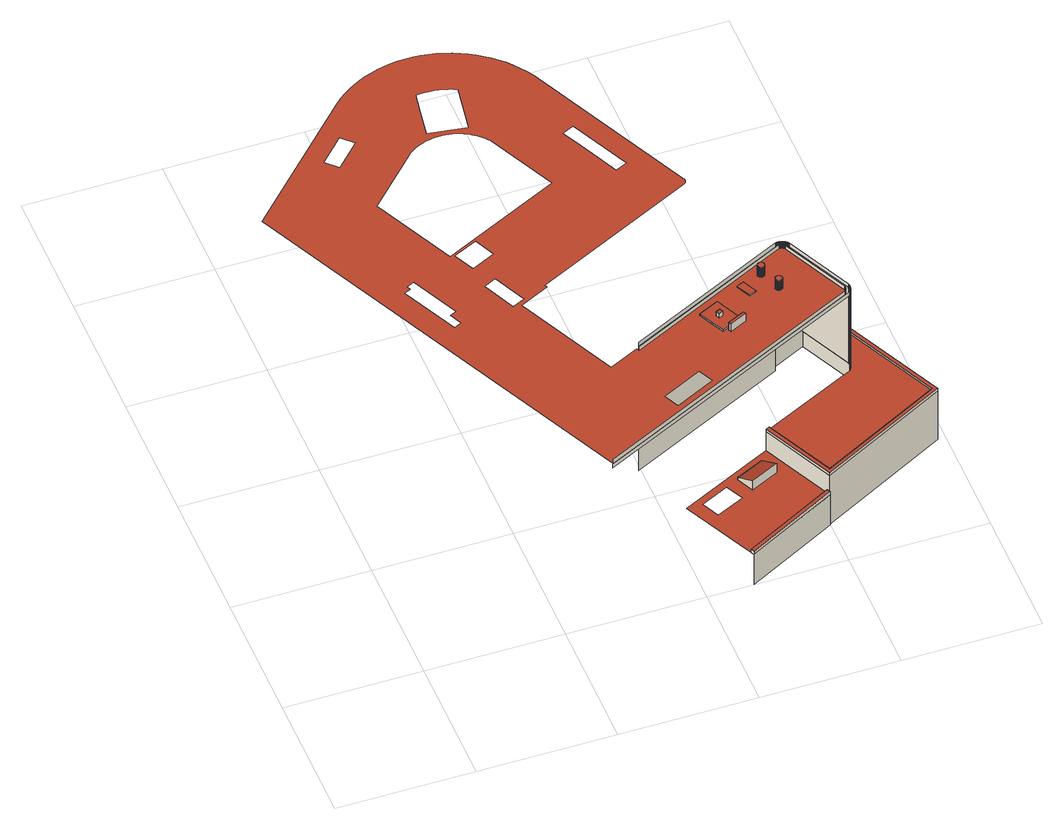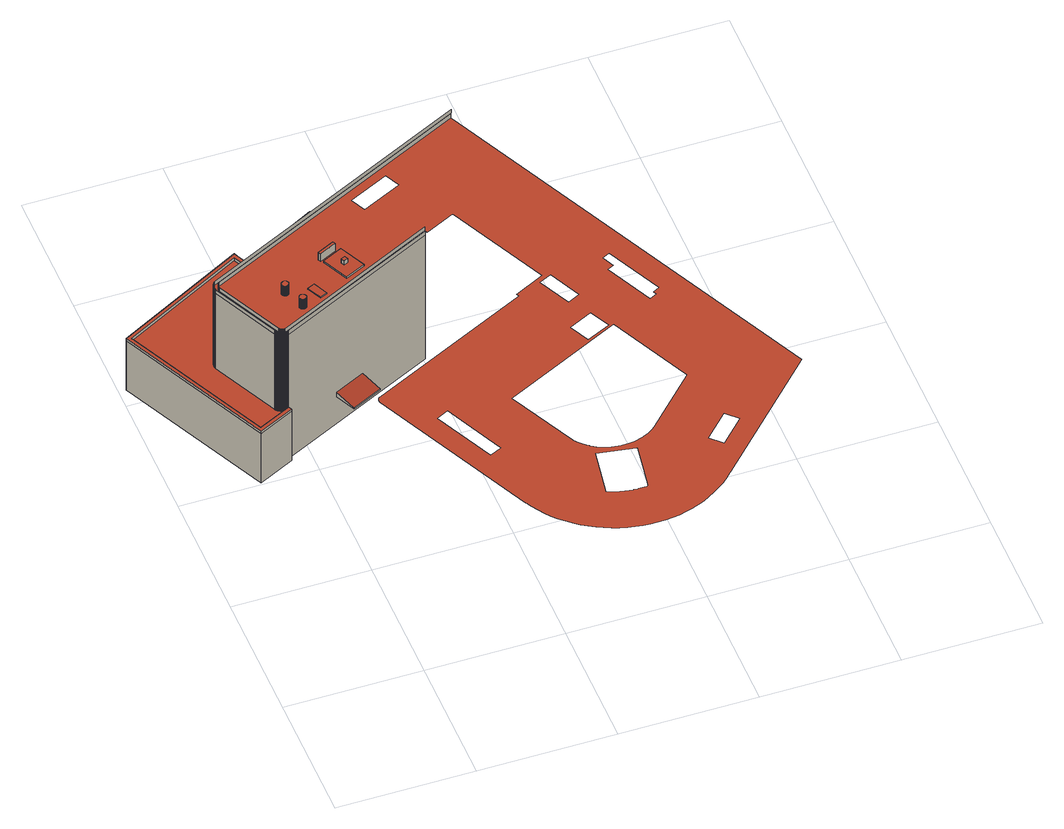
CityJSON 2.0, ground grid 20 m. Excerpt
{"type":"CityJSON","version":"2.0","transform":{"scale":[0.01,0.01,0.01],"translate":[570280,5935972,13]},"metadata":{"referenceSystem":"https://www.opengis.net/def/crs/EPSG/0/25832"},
"CityObjects":{
"building1":{"type":"Building","attributes":{"Grundfläche 2D":"3166.415687","Grundhöhe NN":"13.246"},"children":["building1-1","building1-2","building1-3","building1-4","building1-5","building1-6","building1-7"],"geometry":[{"type":"MultiSurface","lod":"3","boundaries":[[[0,1,2,3]],[[4,5,6,7,8,9,10,11,12],[2,13,14,3],[15,16,17,18]],[[1,19,13,2]],[[20,19,1,0]],[[11,10,21,22]],[[23,24,25,26,27,28]],[[20,0,3,14]],[[29,30,31,32]],[[33,34,35,36]],[[19,20,14,13]],[[32,37,38,29]],[[39,37,32,31],[40,41,42,43]],[[30,44,39,31]],[[45,46,47,48,49,50,51,52]],[[44,38,37,39]],[[12,53,48,47,46,45,6,5,4]],[[54,55,56,57]],[[12,11,22,58]],[[59,60,61,62,63,64]],[[65,66,67,68]],[[69,70,66,65,71,72]],[[34,33,73,74,75,76,77,78,79,80,81,82,83,84,85,86,87,88,89,90,91,92,93,94,95,96,97,98,99,100,101,102,103,104,105,106,107,108,109,110,111,112,113,114,115,116,117,118,119,120,121,122,123,124,125,126,127,128,129,130,131,61,60,59,132,133,134,135,136,137,138,139,140,141,142,143,144,145,146,147,148,149,150,151,152,153,154,155,156,157,158,159,160,161,162,163,164,165,166,167,168,169,170,171,172,173,174,175,176,177,178,179,180,181,182,183,184,185,186,187,188,189,190,191,192,193,194,195,196,197,198,199,200,201,202,203,204,205,206,207,208,209,210,211],[212,213,214,215,216,217,218,219,220,221,222,223,224,225,226,227,228,229,230,231,232,233,234,235,236,237,238,239,240,241,242,243,244,245,246,247,248,249,250,251,252,253,254,255,256,257,258,259,260,261,262,263,264,265,266,267,268],[269,270,271,272,273,274,275,276,277,278,279,280,281,282,283,284,285,286,287,288,289,290,291,292,293],[294,295,296,297,298,299,300,301,302],[303,304,305,306,307,308],[309,310,311,312],[38,44,30,29],[313,314,315,316],[317,318,319,320],[321,322,323,324]],[[48,325,326,49]],[[57,327,328,54]],[[48,53,12,58,329,325]],[[330,331,332,327,57,56,52,51,50,49,326,333,334,71,335]],[[336,72,71,334]],[[72,336,337,69]],[[65,338,335,71]],[[338,65,68,339]],[[338,340,341,342,335]],[[340,338,339,343]],[[330,335,342,344]],[[61,131,345,62]],[[344,346,331,330]],[[131,130,129,347,348,345]],[[340,349,350,351,352,341]],[[350,349,340,343,353,354]],[[129,128,127,355,356,347]],[[127,126,357,355]],[[350,358,359,360,361,351]],[[126,125,362,357]],[[359,358,350,354,363,364]],[[125,124,365,362]],[[124,123,366,365]],[[123,122,367,366]],[[359,368,369,370,371,360]],[[369,368,359,364,372,373]],[[122,121,374,367]],[[121,120,375,374]],[[120,119,376,375]],[[119,118,377,376]],[[369,378,379,380,381,370]],[[379,378,369,373,382,383]],[[118,117,384,377]],[[117,116,115,385,386,384]],[[379,387,388,389,390,380]],[[115,114,391,385]],[[388,387,379,383,392,393]],[[114,113,394,391]],[[113,112,395,394]],[[112,111,110,396,397,395]],[[393,398,399,400,401,388]],[[388,401,400,402,403,389]],[[110,109,404,396]],[[109,108,107,405,406,404]],[[107,106,407,405]],[[400,408,409,410,411,402]],[[106,105,412,407]],[[409,408,400,399,413,414]],[[105,104,415,412]],[[104,103,416,415]],[[103,102,417,416]],[[102,101,418,417]],[[101,100,419,418]],[[409,420,421,422,423,410]],[[100,99,424,419]],[[421,420,409,414,425,426]],[[99,98,427,424]],[[98,97,428,427]],[[97,96,429,428]],[[96,95,430,429]],[[421,431,432,433,434,422]],[[432,431,421,426,435,436]],[[432,437,438,439,440,433]],[[438,437,432,436,441,442]],[[438,443,444,445,446,439]],[[444,443,438,442,447,448]],[[444,449,450,451,452,445]],[[450,449,444,448,453,454]],[[450,455,456,457,458,451]],[[456,455,450,454,459,460]],[[456,461,462,463,464,457]],[[462,461,456,460,465,466]],[[462,467,468,469,470,463]],[[468,467,462,466,471,472]],[[468,473,474,475,476,469]],[[474,473,468,472,477,478]],[[93,479,480,430,95,94]],[[481,482,475,474]],[[481,474,478,483]],[[484,485,482,481]],[[481,483,486,484]],[[484,487,488,489,490,485]],[[488,487,484,486,491,492]],[[493,494,489,488]],[[493,488,492,495]],[[496,497,494,493]],[[496,493,495,498]],[[371,370,381,380,390,389,403,402,411,410,423,422,434,433,440,439,446,445,452,451,458,457,464,463,470,469,476,475,482,485,490,489,494,497,499,500,501,502,503,504,505,506,507,508,509,510,511,512,513,514,515,516,517,518,519,520,521,522,523,524,525,526,527,528,529,530,531,532,533,534,535,536,537,55,54,328,538,346,344,342,341,352,351,361,360]],[[73,33,36,539]],[[74,73,539,540]],[[75,74,540,541]],[[76,75,541,542]],[[77,76,542,543]],[[346,538,332,331]],[[336,544,545,337]],[[78,77,543,546]],[[79,78,546,547]],[[80,79,547,548]],[[81,80,548,549]],[[82,81,549,550]],[[83,82,550,551]],[[25,552,553,26]],[[25,536,535,552]],[[84,83,551,554]],[[496,555,556,500,499,497]],[[85,84,554,557]],[[552,558,559,560,561,553]],[[559,558,552,535,534,533]],[[86,85,557,562]],[[87,86,562,563]],[[88,87,563,564]],[[89,88,564,565]],[[559,566,567,560]],[[90,89,565,568]],[[559,533,532,566]],[[91,90,568,569]],[[93,92,570,479]],[[92,91,569,570]],[[566,571,572,567]],[[566,532,531,571]],[[571,573,574,575,576,572]],[[574,573,571,531,530,529]],[[574,577,578,579,580,575]],[[556,555,496,498,581,582]],[[578,577,574,529,528,527]],[[578,583,584,579]],[[578,527,526,583]],[[583,526,525,585]],[[586,584,583,585]],[[585,587,588,589,590,586]],[[588,587,585,525,524,523]],[[591,589,588,592]],[[588,523,522,592]],[[592,593,594,591]],[[592,522,521,593]],[[593,595,596,597,598,594]],[[596,595,593,521,520,519]],[[596,599,600,597]],[[596,519,518,599]],[[599,601,602,600]],[[599,518,517,601]],[[601,603,604,605,606,602]],[[604,603,601,517,516,515]],[[604,607,608,609,610,605]],[[608,607,604,515,514,513]],[[608,611,612,609]],[[608,513,512,611]],[[611,613,614,612]],[[611,512,511,613]],[[613,615,616,614]],[[613,511,510,615]],[[615,617,618,616]],[[615,510,509,617]],[[617,619,620,618]],[[617,509,508,619]],[[619,621,622,620]],[[619,508,507,621]],[[621,623,624,622]],[[621,507,506,623]],[[623,625,626,624]],[[623,506,505,625]],[[625,627,628,626]],[[625,505,504,627]],[[627,629,630,631,632,628]],[[630,629,627,504,503,502]],[[556,633,630,502,501,500]],[[630,633,556,582,634,631]],[[544,336,334,333]],[[544,325,329,545]],[[327,332,538,328]],[[325,544,333,326]]],"semantics":{"surfaces":[{"type":"WallSurface"},{"type":"RoofSurface"}],"values":[0,1,0,1,0,0,0,0,0,0,0,1,0,0,0,0,0,0,0,0,0,1,0,0,0,1,0,0,0,0,0,0,0,0,0,0,0,0,0,0,0,0,0,0,0,0,0,0,0,0,0,0,0,0,0,0,0,0,0,0,0,0,0,0,0,0,0,0,0,0,0,0,0,0,0,0,0,0,0,0,0,0,0,0,0,0,0,0,0,0,0,0,0,0,0,0,0,0,0,0,0,0,0,0,0,0,0,0,0,1,0,0,0,0,0,0,0,0,0,0,0,0,0,0,0,0,0,0,0,0,0,0,0,0,0,0,0,0,0,0,0,0,0,0,0,0,0,0,0,0,0,0,0,0,0,0,0,0,0,0,0,0,0,0,0,0,0,0,0,0,0,0,0,0,0,0,0,0,0,0,0,0,0,0,0,0,0,0,0,0,0,0,0]}}]},
"building1-1":{"type":"BuildingInstallation","parents":["building1"],"geometry":[{"type":"MultiSurface","lod":"3","boundaries":[[[635,636,637,638,639,640,53]],[[8,9,10,639,638,637]],[[10,11,640,639]],[[11,12,4,635,53,640]],[[4,641,636,635]],[[641,8,637,636]]],"semantics":{"surfaces":[{"type":"RoofSurface"},{"type":"WallSurface"}],"values":[0,1,1,1,1,1]}}]},
"building1-2":{"type":"BuildingInstallation","parents":["building1"],"geometry":[{"type":"MultiSurface","lod":"3","boundaries":[[[642,643,644,645]],[[645,644,43,42]],[[642,645,42,41]],[[643,642,41,40]],[[644,643,40,43]]],"semantics":{"surfaces":[{"type":"RoofSurface"},{"type":"WallSurface"}],"values":[0,1,1,1,1]}}]},
"building1-3":{"type":"BuildingInstallation","parents":["building1"],"geometry":[{"type":"MultiSurface","lod":"3","boundaries":[[[646,647,648,649]],[[650,651,649,648]],[[646,649,651,652]],[[652,653,647,646]],[[648,647,653,650]]],"semantics":{"surfaces":[{"type":"RoofSurface"},{"type":"WallSurface"}],"values":[0,1,1,1,1]}}]},
"building1-4":{"type":"BuildingInstallation","parents":["building1"],"geometry":[{"type":"MultiSurface","lod":"3","boundaries":[[[654,655,656,657]],[[658,659,657,656]],[[659,660,654,657]],[[660,661,655,654]],[[661,658,656,655]],[[661,660,659,658]]],"semantics":{"surfaces":[{"type":"RoofSurface"},{"type":"WallSurface"},{"type":"OuterCeilingSurface"}],"values":[0,1,1,1,1,2]}}]},
"building1-5":{"type":"BuildingInstallation","parents":["building1"],"geometry":[{"type":"MultiSurface","lod":"3","boundaries":[[[662,663,664,665]],[[666,667,665,664]],[[667,668,662,665]],[[663,662,668,669]],[[664,663,669,666]]],"semantics":{"surfaces":[{"type":"RoofSurface"},{"type":"WallSurface"}],"values":[0,1,1,1,1]}}]},
"building1-6":{"type":"BuildingInstallation","parents":["building1"],"geometry":[{"type":"MultiSurface","lod":"3","boundaries":[[[670,671,672,673,674,675,676,677,678,679,680,681,682,683,684,685,686,687,688,689,690,691,692,693,694,695,696,697,698,699,700,701,702,703,704,705,706,707,708,709,710,711,712,713,714,715,716,717,718,719,720,721,722,723,724,725,726,727,728,729,730,731,732,733,734,735,736,737,738,739,740,741,742,743,744,745,746,747,748,749,750,751,752,753,754,755,756,757,758,759,760,761,762,763,764,765,766,767,768,769]],[[671,670,770,771]],[[672,671,771,772]],[[760,759,773,774]],[[761,760,774,775]],[[762,761,775,776]],[[763,762,776,777]],[[764,763,777,778]],[[765,764,778,779]],[[766,765,779,780]],[[767,766,780,781]],[[768,767,781,782]],[[769,768,782,783]],[[670,769,783,770]],[[673,672,772,784]],[[674,673,784,785]],[[675,674,785,786]],[[676,675,786,787]],[[677,676,787,788]],[[678,677,788,789]],[[679,678,789,790]],[[680,679,790,791]],[[681,680,791,792]],[[682,681,792,793]],[[683,682,793,794]],[[684,683,794,795]],[[685,684,795,796]],[[686,685,796,797]],[[687,686,797,798]],[[688,687,798,799]],[[689,688,799,800]],[[690,689,800,801]],[[691,690,801,802]],[[692,691,802,803]],[[693,692,803,804]],[[694,693,804,805]],[[695,694,805,806]],[[696,695,806,807]],[[697,696,807,808]],[[698,697,808,809]],[[699,698,809,810]],[[700,699,810,811]],[[701,700,811,812]],[[702,701,812,813]],[[703,702,813,814]],[[704,703,814,815]],[[705,704,815,816]],[[706,705,816,817]],[[707,706,817,818]],[[708,707,818,819]],[[709,708,819,820]],[[710,709,820,821]],[[711,710,821,822]],[[712,711,822,823]],[[713,712,823,824]],[[714,713,824,825]],[[715,714,825,826]],[[716,715,826,827]],[[717,716,827,828]],[[718,717,828,829]],[[719,718,829,830]],[[720,719,830,831]],[[721,720,831,832]],[[722,721,832,833]],[[723,722,833,834]],[[724,723,834,835]],[[725,724,835,836]],[[726,725,836,837]],[[727,726,837,838]],[[728,727,838,839]],[[729,728,839,840]],[[730,729,840,841]],[[731,730,841,842]],[[732,731,842,843]],[[733,732,843,844]],[[734,733,844,845]],[[735,734,845,846]],[[736,735,846,847]],[[737,736,847,848]],[[738,737,848,849]],[[739,738,849,850]],[[740,739,850,851]],[[741,740,851,852]],[[742,741,852,853]],[[743,742,853,854]],[[744,743,854,855]],[[745,744,855,856]],[[746,745,856,857]],[[747,746,857,858]],[[748,747,858,859]],[[749,748,859,860]],[[750,749,860,861]],[[751,750,861,862]],[[752,751,862,863]],[[753,752,863,864]],[[754,753,864,865]],[[755,754,865,866]],[[756,755,866,867]],[[757,756,867,868]],[[758,757,868,869]],[[759,758,869,773]]],"semantics":{"surfaces":[{"type":"RoofSurface"},{"type":"WallSurface"}],"values":[0,1,1,1,1,1,1,1,1,1,1,1,1,1,1,1,1,1,1,1,1,1,1,1,1,1,1,1,1,1,1,1,1,1,1,1,1,1,1,1,1,1,1,1,1,1,1,1,1,1,1,1,1,1,1,1,1,1,1,1,1,1,1,1,1,1,1,1,1,1,1,1,1,1,1,1,1,1,1,1,1,1,1,1,1,1,1,1,1,1,1,1,1,1,1,1,1,1,1,1,1]}}]},
"building1-7":{"type":"BuildingInstallation","parents":["building1"],"geometry":[{"type":"MultiSurface","lod":"3","boundaries":[[[870,871,872,873,874,875,876,877,878,879,880,881,882,883,884,885,886,887,888,889,890,891,892,893,894,895,896,897,898,899,900,901,902,903,904,905,906,907,908,909,910,911,912,913,914,915,916,917,918,919,920,921,922,923,924,925,926,927,928,929,930,931,932,933,934,935,936,937,938,939,940,941,942,943,944,945,946,947,948,949,950,951,952,953,954,955,956,957,958,959,960,961,962,963,964,965,966,967,968,969]],[[970,971,875,874]],[[972,973,963,962]],[[973,974,964,963]],[[974,975,965,964]],[[975,976,966,965]],[[976,977,967,966]],[[977,978,968,967]],[[978,979,969,968]],[[979,980,870,969]],[[980,981,871,870]],[[981,982,872,871]],[[982,983,873,872]],[[983,970,874,873]],[[971,984,876,875]],[[984,985,877,876]],[[985,986,878,877]],[[986,987,879,878]],[[987,988,880,879]],[[988,989,881,880]],[[989,990,882,881]],[[990,991,883,882]],[[991,992,884,883]],[[992,993,885,884]],[[993,994,886,885]],[[887,886,994,995]],[[995,996,888,887]],[[996,997,889,888]],[[997,998,890,889]],[[998,999,891,890]],[[999,1000,892,891]],[[1000,1001,893,892]],[[1001,1002,894,893]],[[1002,1003,895,894]],[[1003,1004,896,895]],[[1004,1005,897,896]],[[1005,1006,898,897]],[[1006,1007,899,898]],[[1007,1008,900,899]],[[1008,1009,901,900]],[[1009,1010,902,901]],[[1010,1011,903,902]],[[1011,1012,904,903]],[[1012,1013,905,904]],[[1013,1014,906,905]],[[1014,1015,907,906]],[[1015,1016,908,907]],[[1016,1017,909,908]],[[1017,1018,910,909]],[[1018,1019,911,910]],[[1019,1020,912,911]],[[1020,1021,913,912]],[[1021,1022,914,913]],[[1022,1023,915,914]],[[1023,1024,916,915]],[[1024,1025,917,916]],[[1025,1026,918,917]],[[1026,1027,919,918]],[[1027,1028,920,919]],[[1028,1029,921,920]],[[1029,1030,922,921]],[[1030,1031,923,922]],[[1031,1032,924,923]],[[1032,1033,925,924]],[[1033,1034,926,925]],[[1034,1035,927,926]],[[1035,1036,928,927]],[[1036,1037,929,928]],[[1037,1038,930,929]],[[1038,1039,931,930]],[[1039,1040,932,931]],[[1040,1041,933,932]],[[934,933,1041,1042]],[[1042,1043,935,934]],[[1043,1044,936,935]],[[1044,1045,937,936]],[[1045,1046,938,937]],[[1046,1047,939,938]],[[1047,1048,940,939]],[[1048,1049,941,940]],[[1049,1050,942,941]],[[1050,1051,943,942]],[[1051,1052,944,943]],[[1052,1053,945,944]],[[1053,1054,946,945]],[[1054,1055,947,946]],[[1055,1056,948,947]],[[1056,1057,949,948]],[[1057,1058,950,949]],[[1058,1059,951,950]],[[1059,1060,952,951]],[[1060,1061,953,952]],[[1061,1062,954,953]],[[1062,1063,955,954]],[[1063,1064,956,955]],[[1064,1065,957,956]],[[1065,1066,958,957]],[[1066,1067,959,958]],[[1067,1068,960,959]],[[1068,1069,961,960]],[[1069,972,962,961]]],"semantics":{"surfaces":[{"type":"RoofSurface"},{"type":"WallSurface"}],"values":[0,1,1,1,1,1,1,1,1,1,1,1,1,1,1,1,1,1,1,1,1,1,1,1,1,1,1,1,1,1,1,1,1,1,1,1,1,1,1,1,1,1,1,1,1,1,1,1,1,1,1,1,1,1,1,1,1,1,1,1,1,1,1,1,1,1,1,1,1,1,1,1,1,1,1,1,1,1,1,1,1,1,1,1,1,1,1,1,1,1,1,1,1,1,1,1,1,1,1,1,1]}}]}
},
"vertices":[
[5067,1144,756],[4947,1394,622],[4947,1394,588],[5067,1144,588],[5971,752,588],[5966,762,588],[5483,1772,588],[4125,1122,588],[4637,51,588],[4641,42,588],[4661,1,588],[5994,703,588],[5991,711,588],[5353,1588,588],[5473,1338,588],[4474,861,588],[4354,1111,588],[4760,1305,588],[4880,1054,588],[5353,1588,622],[5473,1338,756],[4661,1,25],[5994,703,25],[2860,517,2356],[6891,2445,2356],[6914,2455,2356],[6914,2455,2425],[6891,2445,2425],[2860,517,2425],[4928,2797,2356],[5112,2410,2356],[5112,2410,2385],[4928,2797,2385],[6866,2498,2356],[2891,598,2356],[2891,598,2425],[6866,2498,2425],[5221,2937,2385],[5221,2937,2356],[5406,2550,2385],[5120,2687,2385],[5179,2715,2385],[5203,2665,2385],[5144,2637,2385],[5406,2550,2356],[5483,1772,944],[5966,762,944],[5971,752,944],[5991,711,944],[5991,711,988],[5971,752,988],[5966,762,988],[5483,1772,988],[5991,711,651],[6022,788,944],[5540,1798,944],[5540,1798,988],[6022,788,988],[5991,711,25],[3946,2458,2356],[6332,3599,2356],[6337,3601,2356],[6337,3601,2425],[6332,3599,2425],[3946,2458,2425],[6307,3652,2356],[3971,2536,2356],[3971,2536,2425],[6307,3652,2425],[6307,3652,25],[3971,2536,25],[6307,3652,988],[6307,3652,944],[6869,2501,2356],[6870,2501,2356],[6873,2504,2356],[6876,2508,2356],[6879,2512,2356],[6882,2515,2356],[6884,2519,2356],[6886,2524,2356],[6888,2528,2356],[6890,2532,2356],[6892,2537,2356],[6893,2542,2356],[6894,2546,2356],[6894,2551,2356],[6894,2556,2356],[6894,2560,2356],[6894,2565,2356],[6893,2570,2356],[6892,2575,2356],[6891,2579,2356],[6889,2584,2356],[6419,3567,2356],[6418,3571,2356],[6417,3572,2356],[6416,3573,2356],[6414,3575,2356],[6413,3577,2356],[6410,3579,2356],[6409,3580,2356],[6407,3583,2356],[6405,3584,2356],[6403,3586,2356],[6401,3587,2356],[6399,3589,2356],[6397,3590,2356],[6394,3592,2356],[6393,3593,2356],[6390,3594,2356],[6388,3595,2356],[6385,3596,2356],[6383,3597,2356],[6380,3598,2356],[6379,3599,2356],[6375,3600,2356],[6374,3600,2356],[6370,3601,2356],[6369,3601,2356],[6365,3602,2356],[6364,3602,2356],[6360,3603,2356],[6359,3603,2356],[6355,3603,2356],[6353,3603,2356],[6349,3603,2356],[6348,3603,2356],[6344,3602,2356],[6343,3602,2356],[6339,3602,2356],[6338,3601,2356],[3927,2498,2356],[3490,2289,2356],[2774,3787,2356],[3213,3997,2356],[3196,4034,2356],[5586,5176,2356],[5588,5178,2356],[5589,5179,2356],[5592,5182,2356],[5593,5183,2356],[5595,5185,2356],[5596,5186,2356],[5598,5189,2356],[5599,5190,2356],[5601,5192,2356],[5602,5194,2356],[5603,5196,2356],[5604,5198,2356],[5606,5200,2356],[5606,5202,2356],[5608,5205,2356],[5608,5206,2356],[5610,5209,2356],[5610,5211,2356],[5611,5214,2356],[5612,5215,2356],[5612,5218,2356],[5613,5220,2356],[5613,5223,2356],[5614,5225,2356],[5614,5228,2356],[5614,5229,2356],[5614,5233,2356],[5614,5234,2356],[5614,5239,2356],[5614,5242,2356],[5614,5243,2356],[5614,5247,2356],[5613,5248,2356],[5612,5257,2356],[5610,5264,2356],[4448,7695,2356],[4447,7697,2356],[4447,7699,2356],[4398,7792,2356],[4344,7881,2356],[4284,7967,2356],[4219,8050,2356],[4149,8128,2356],[4074,8201,2356],[3995,8270,2356],[3911,8333,2356],[3824,8391,2356],[3733,8444,2356],[3641,8490,2356],[3640,8490,2356],[3543,8531,2356],[3444,8566,2356],[3343,8594,2356],[3241,8616,2356],[3138,8631,2356],[3137,8631,2356],[3032,8640,2356],[2928,8642,2356],[2927,8642,2356],[2823,8638,2356],[2719,8627,2356],[2615,8610,2356],[2513,8586,2356],[2413,8556,2356],[2314,8519,2356],[2219,8477,2356],[2126,8428,2356],[2036,8374,2356],[1950,8314,2356],[1867,8249,2356],[1790,8179,2356],[1721,8110,2356],[1710,8098,2356],[95,6446,2356],[2372,6954,2356],[2408,6982,2356],[2409,6983,2356],[2446,7009,2356],[2447,7010,2356],[2486,7033,2356],[2487,7034,2356],[2527,7055,2356],[2529,7055,2356],[2570,7074,2356],[2572,7074,2356],[2614,7090,2356],[2616,7090,2356],[2658,7103,2356],[2660,7104,2356],[2704,7114,2356],[2706,7114,2356],[2749,7121,2356],[2752,7122,2356],[2796,7126,2356],[2799,7126,2356],[2842,7128,2356],[2845,7128,2356],[2889,7127,2356],[2892,7127,2356],[2935,7123,2356],[2981,7116,2356],[2985,7116,2356],[3027,7107,2356],[3031,7106,2356],[3072,7094,2356],[3076,7093,2356],[3116,7079,2356],[3117,7078,2356],[3120,7077,2356],[3159,7061,2356],[3163,7059,2356],[3201,7040,2356],[3204,7038,2356],[3241,7017,2356],[3280,6991,2356],[3283,6988,2356],[3317,6962,2356],[3352,6932,2356],[3356,6929,2356],[3385,6899,2356],[3389,6896,2356],[3416,6865,2356],[3419,6861,2356],[3445,6828,2356],[3448,6824,2356],[3457,6811,2356],[3941,5799,2356],[2206,4970,2356],[1626,6182,2356],[1623,6188,2356],[2366,6948,2356],[2771,7638,2356],[2822,7955,2356],[2842,7958,2356],[2904,7962,2356],[2905,7962,2356],[2963,7962,2356],[2965,7962,2356],[2967,7962,2356],[3026,7959,2356],[3028,7959,2356],[3085,7952,2356],[3087,7952,2356],[3089,7951,2356],[3146,7941,2356],[3150,7940,2356],[3206,7926,2356],[3209,7925,2356],[3264,7908,2356],[3266,7907,2356],[3268,7906,2356],[3323,7885,2356],[3325,7884,2356],[3375,7861,2356],[3261,7153,2356],[2707,7242,2356],[1584,4679,2356],[1917,3980,2356],[1820,3934,2356],[1906,3754,2356],[1801,3703,2356],[1406,4529,2356],[1415,4533,2356],[1503,4575,2356],[1478,4628,2356],[4508,6401,2356],[4407,6614,2356],[4575,6694,2356],[4998,5809,2356],[4829,5729,2356],[4761,5872,2356],[4074,1316,2356],[3971,1533,2356],[4553,1812,2356],[4657,1594,2356],[2272,4956,2356],[2616,5120,2356],[2758,4822,2356],[2415,4658,2356],[1595,7557,2356],[1758,7398,2356],[1406,7038,2356],[1244,7197,2356],[2442,4283,2356],[2618,4367,2356],[2844,3894,2356],[2668,3810,2356],[7883,1703,944],[7883,1703,988],[7816,1729,988],[7816,1729,944],[7883,1703,25],[6320,3659,988],[6321,3659,988],[6787,3882,988],[6807,3955,988],[6282,3704,988],[6313,3654,988],[6282,3704,944],[6282,3704,25],[6313,3654,2356],[6313,3654,2425],[6321,3657,2356],[6321,3657,944],[6313,3654,944],[6321,3657,2425],[6320,3659,944],[6338,3601,2425],[6321,3659,944],[6343,3602,2425],[6339,3602,2425],[6325,3657,2356],[6330,3659,2356],[6330,3659,944],[6325,3657,944],[6325,3657,2425],[6330,3659,2425],[6348,3603,2425],[6344,3602,2425],[6349,3603,2425],[6334,3659,2356],[6339,3660,2356],[6339,3660,944],[6334,3659,944],[6353,3603,2425],[6334,3659,2425],[6339,3660,2425],[6355,3603,2425],[6359,3603,2425],[6360,3603,2425],[6343,3660,2356],[6348,3661,2356],[6348,3661,944],[6343,3660,944],[6343,3660,2425],[6348,3661,2425],[6364,3602,2425],[6365,3602,2425],[6369,3601,2425],[6370,3601,2425],[6352,3661,2356],[6357,3661,2356],[6357,3661,944],[6352,3661,944],[6352,3661,2425],[6357,3661,2425],[6374,3600,2425],[6379,3599,2425],[6375,3600,2425],[6361,3661,2356],[6366,3661,2356],[6366,3661,944],[6361,3661,944],[6380,3598,2425],[6361,3661,2425],[6366,3661,2425],[6383,3597,2425],[6385,3596,2425],[6390,3594,2425],[6388,3595,2425],[6369,3660,2425],[6374,3660,2425],[6374,3660,2356],[6369,3660,2356],[6374,3660,944],[6369,3660,944],[6393,3593,2425],[6397,3590,2425],[6394,3592,2425],[6399,3589,2425],[6378,3659,2356],[6383,3658,2356],[6383,3658,944],[6378,3659,944],[6401,3587,2425],[6378,3659,2425],[6383,3658,2425],[6403,3586,2425],[6405,3584,2425],[6407,3583,2425],[6409,3580,2425],[6410,3579,2425],[6387,3658,2356],[6392,3656,2356],[6392,3656,944],[6387,3658,944],[6413,3577,2425],[6387,3658,2425],[6392,3656,2425],[6414,3575,2425],[6416,3573,2425],[6417,3572,2425],[6418,3571,2425],[6395,3655,2356],[6401,3654,2356],[6401,3654,944],[6395,3655,944],[6395,3655,2425],[6401,3654,2425],[6404,3653,2356],[6409,3651,2356],[6409,3651,944],[6404,3653,944],[6404,3653,2425],[6409,3651,2425],[6412,3649,2356],[6417,3647,2356],[6417,3647,944],[6412,3649,944],[6412,3649,2425],[6417,3647,2425],[6420,3646,2356],[6425,3643,2356],[6425,3643,944],[6420,3646,944],[6420,3646,2425],[6425,3643,2425],[6428,3641,2356],[6433,3638,2356],[6433,3638,944],[6428,3641,944],[6428,3641,2425],[6433,3638,2425],[6435,3637,2356],[6440,3633,2356],[6440,3633,944],[6435,3637,944],[6435,3637,2425],[6440,3633,2425],[6443,3631,2356],[6447,3628,2356],[6447,3628,944],[6443,3631,944],[6443,3631,2425],[6447,3628,2425],[6449,3626,2356],[6454,3622,2356],[6454,3622,944],[6449,3626,944],[6449,3626,2425],[6454,3622,2425],[6889,2584,2425],[6419,3567,2425],[6460,3616,2356],[6460,3616,944],[6460,3616,2425],[6466,3609,2356],[6466,3609,944],[6466,3609,2425],[6467,3608,2356],[6471,3602,2356],[6471,3602,944],[6467,3608,944],[6467,3608,2425],[6471,3602,2425],[6476,3595,2356],[6476,3595,944],[6476,3595,2425],[6479,3590,2356],[6479,3590,944],[6479,3590,2425],[6947,2612,944],[6949,2607,944],[6950,2604,944],[6951,2599,944],[6952,2595,944],[6954,2591,944],[6955,2587,944],[6956,2582,944],[6956,2578,944],[6957,2573,944],[6957,2570,944],[6957,2564,944],[6957,2555,944],[6957,2547,944],[6957,2546,944],[6956,2539,944],[6956,2537,944],[6955,2530,944],[6954,2528,944],[6953,2522,944],[6952,2520,944],[6950,2513,944],[6949,2511,944],[6947,2505,944],[6946,2503,944],[6944,2497,944],[6943,2494,944],[6940,2489,944],[6938,2487,944],[6935,2482,944],[6933,2479,944],[6931,2475,944],[6928,2471,944],[6925,2468,944],[6923,2464,944],[6919,2461,944],[6917,2458,944],[6914,2455,944],[6891,2445,944],[6787,3882,944],[6869,2501,2425],[6870,2501,2425],[6873,2504,2425],[6876,2508,2425],[6879,2512,2425],[6807,3955,944],[6807,3955,25],[6882,2515,2425],[6884,2519,2425],[6886,2524,2425],[6888,2528,2425],[6890,2532,2425],[6892,2537,2425],[6917,2458,2356],[6917,2458,2425],[6893,2542,2425],[6947,2612,2356],[6949,2607,2356],[6894,2546,2425],[6919,2461,2356],[6923,2464,2356],[6923,2464,2425],[6919,2461,2425],[6894,2551,2425],[6894,2556,2425],[6894,2560,2425],[6894,2565,2425],[6925,2468,2356],[6925,2468,2425],[6893,2570,2425],[6892,2575,2425],[6891,2579,2425],[6928,2471,2356],[6928,2471,2425],[6931,2475,2356],[6933,2479,2356],[6933,2479,2425],[6931,2475,2425],[6935,2482,2356],[6938,2487,2356],[6938,2487,2425],[6935,2482,2425],[6947,2612,2425],[6949,2607,2425],[6940,2489,2356],[6940,2489,2425],[6943,2494,2356],[6943,2494,2425],[6944,2497,2356],[6946,2503,2356],[6946,2503,2425],[6944,2497,2425],[6947,2505,2425],[6947,2505,2356],[6949,2511,2356],[6949,2511,2425],[6950,2513,2356],[6952,2520,2356],[6952,2520,2425],[6950,2513,2425],[6953,2522,2356],[6953,2522,2425],[6954,2528,2356],[6954,2528,2425],[6955,2530,2356],[6956,2537,2356],[6956,2537,2425],[6955,2530,2425],[6956,2539,2356],[6957,2546,2356],[6957,2546,2425],[6956,2539,2425],[6957,2547,2356],[6957,2547,2425],[6957,2555,2356],[6957,2555,2425],[6957,2564,2356],[6957,2564,2425],[6957,2570,2356],[6957,2570,2425],[6957,2573,2356],[6957,2573,2425],[6956,2578,2356],[6956,2578,2425],[6956,2582,2356],[6956,2582,2425],[6955,2587,2356],[6955,2587,2425],[6954,2591,2356],[6954,2591,2425],[6952,2595,2356],[6951,2599,2356],[6951,2599,2425],[6952,2595,2425],[6950,2604,2356],[6950,2604,2425],
[5971,752,651],[5969,751,651],[4637,51,651],[4641,42,651],[4661,1,651],[5994,703,651],[5969,751,588],
[5179,2715,2460],[5120,2687,2460],[5144,2637,2460],[5203,2665,2460],
[5458,2485,2501],[5440,2524,2501],[5192,2405,2501],[5210,2367,2501],[5192,2405,2356],[5210,2367,2356],[5458,2485,2356],[5440,2524,2356],
[5347,3562,554],[4899,3348,554],[5043,3048,623],[5491,3262,623],[5043,3048,534],[5491,3262,534],[5347,3562,534],[4899,3348,534],
[5777,2952,2376],[5675,3166,2376],[5571,3117,2376],[5673,2903,2376],[5571,3117,2356],[5673,2903,2356],[5777,2952,2356],[5675,3166,2356],
[5937,3278,2535],[5934,3277,2535],[5931,3276,2535],[5928,3275,2535],[5926,3273,2535],[5923,3271,2535],[5920,3270,2535],[5918,3268,2535],[5916,3266,2535],[5913,3263,2535],[5911,3261,2535],[5909,3258,2535],[5908,3256,2535],[5906,3253,2535],[5905,3250,2535],[5904,3247,2535],[5903,3244,2535],[5902,3241,2535],[5901,3238,2535],[5901,3235,2535],[5901,3232,2535],[5901,3229,2535],[5901,3225,2535],[5901,3222,2535],[5902,3219,2535],[5903,3216,2535],[5904,3213,2535],[5905,3210,2535],[5906,3207,2535],[5908,3205,2535],[5909,3202,2535],[5911,3199,2535],[5913,3197,2535],[5915,3195,2535],[5918,3192,2535],[5920,3191,2535],[5922,3189,2535],[5925,3187,2535],[5928,3185,2535],[5931,3184,2535],[5934,3183,2535],[5937,3182,2535],[5940,3181,2535],[5943,3180,2535],[5946,3180,2535],[5949,3180,2535],[5952,3180,2535],[5955,3180,2535],[5958,3180,2535],[5961,3181,2535],[5965,3182,2535],[5968,3183,2535],[5970,3184,2535],[5973,3185,2535],[5976,3187,2535],[5979,3188,2535],[5981,3190,2535],[5984,3192,2535],[5986,3194,2535],[5988,3197,2535],[5990,3199,2535],[5992,3202,2535],[5994,3204,2535],[5995,3207,2535],[5997,3210,2535],[5998,3213,2535],[5999,3216,2535],[6000,3219,2535],[6000,3222,2535],[6001,3225,2535],[6001,3228,2535],[6001,3231,2535],[6001,3234,2535],[6000,3238,2535],[6000,3241,2535],[5999,3244,2535],[5998,3247,2535],[5997,3250,2535],[5995,3252,2535],[5994,3255,2535],[5992,3258,2535],[5991,3260,2535],[5989,3263,2535],[5986,3265,2535],[5984,3267,2535],[5982,3269,2535],[5979,3271,2535],[5977,3273,2535],[5974,3274,2535],[5971,3276,2535],[5968,3277,2535],[5965,3278,2535],[5962,3279,2535],[5959,3279,2535],[5956,3280,2535],[5953,3280,2535],[5949,3280,2535],[5946,3280,2535],[5943,3279,2535],[5940,3279,2535],[5937,3278,2356],[5934,3277,2356],[5931,3276,2356],[5971,3276,2356],[5968,3277,2356],[5965,3278,2356],[5962,3279,2356],[5959,3279,2356],[5956,3280,2356],[5953,3280,2356],[5949,3280,2356],[5946,3280,2356],[5943,3279,2356],[5940,3279,2356],[5928,3275,2356],[5926,3273,2356],[5923,3271,2356],[5920,3270,2356],[5918,3268,2356],[5916,3266,2356],[5913,3263,2356],[5911,3261,2356],[5909,3258,2356],[5908,3256,2356],[5906,3253,2356],[5905,3250,2356],[5904,3247,2356],[5903,3244,2356],[5902,3241,2356],[5901,3238,2356],[5901,3235,2356],[5901,3232,2356],[5901,3229,2356],[5901,3225,2356],[5901,3222,2356],[5902,3219,2356],[5903,3216,2356],[5904,3213,2356],[5905,3210,2356],[5906,3207,2356],[5908,3205,2356],[5909,3202,2356],[5911,3199,2356],[5913,3197,2356],[5915,3195,2356],[5918,3192,2356],[5920,3191,2356],[5922,3189,2356],[5925,3187,2356],[5928,3185,2356],[5931,3184,2356],[5934,3183,2356],[5937,3182,2356],[5940,3181,2356],[5943,3180,2356],[5946,3180,2356],[5949,3180,2356],[5952,3180,2356],[5955,3180,2356],[5958,3180,2356],[5961,3181,2356],[5965,3182,2356],[5968,3183,2356],[5970,3184,2356],[5973,3185,2356],[5976,3187,2356],[5979,3188,2356],[5981,3190,2356],[5984,3192,2356],[5986,3194,2356],[5988,3197,2356],[5990,3199,2356],[5992,3202,2356],[5994,3204,2356],[5995,3207,2356],[5997,3210,2356],[5998,3213,2356],[5999,3216,2356],[6000,3219,2356],[6000,3222,2356],[6001,3225,2356],[6001,3228,2356],[6001,3231,2356],[6001,3234,2356],[6000,3238,2356],[6000,3241,2356],[5999,3244,2356],[5998,3247,2356],[5997,3250,2356],[5995,3252,2356],[5994,3255,2356],[5992,3258,2356],[5991,3260,2356],[5989,3263,2356],[5986,3265,2356],[5984,3267,2356],[5982,3269,2356],[5979,3271,2356],[5977,3273,2356],[5974,3274,2356],
[6082,2967,2535],[6079,2967,2535],[6076,2966,2535],[6073,2966,2535],[6070,2964,2535],[6067,2963,2535],[6064,2962,2535],[6061,2960,2535],[6059,2959,2535],[6056,2957,2535],[6054,2955,2535],[6051,2953,2535],[6049,2950,2535],[6047,2948,2535],[6045,2945,2535],[6044,2943,2535],[6042,2940,2535],[6041,2937,2535],[6040,2934,2535],[6039,2931,2535],[6038,2928,2535],[6038,2925,2535],[6037,2922,2535],[6037,2919,2535],[6037,2916,2535],[6037,2912,2535],[6038,2909,2535],[6039,2906,2535],[6039,2903,2535],[6040,2900,2535],[6042,2897,2535],[6043,2895,2535],[6044,2892,2535],[6046,2889,2535],[6048,2887,2535],[6050,2884,2535],[6052,2882,2535],[6055,2880,2535],[6057,2878,2535],[6059,2876,2535],[6062,2874,2535],[6065,2873,2535],[6068,2872,2535],[6071,2871,2535],[6074,2870,2535],[6077,2869,2535],[6080,2868,2535],[6083,2868,2535],[6086,2868,2535],[6089,2868,2535],[6092,2868,2535],[6095,2868,2535],[6099,2869,2535],[6102,2870,2535],[6105,2871,2535],[6107,2872,2535],[6110,2873,2535],[6113,2875,2535],[6116,2877,2535],[6118,2879,2535],[6121,2880,2535],[6123,2883,2535],[6125,2885,2535],[6127,2888,2535],[6129,2890,2535],[6131,2893,2535],[6132,2896,2535],[6133,2898,2535],[6134,2901,2535],[6135,2904,2535],[6136,2907,2535],[6137,2910,2535],[6137,2913,2535],[6137,2917,2535],[6137,2920,2535],[6137,2923,2535],[6136,2926,2535],[6136,2929,2535],[6135,2932,2535],[6134,2935,2535],[6133,2938,2535],[6131,2941,2535],[6130,2944,2535],[6128,2946,2535],[6126,2949,2535],[6124,2951,2535],[6122,2953,2535],[6120,2955,2535],[6117,2958,2535],[6115,2959,2535],[6112,2961,2535],[6109,2962,2535],[6106,2964,2535],[6104,2965,2535],[6101,2966,2535],[6097,2967,2535],[6094,2967,2535],[6091,2967,2535],[6088,2968,2535],[6085,2968,2535],[6070,2964,2356],[6067,2963,2356],[6106,2964,2356],[6104,2965,2356],[6101,2966,2356],[6097,2967,2356],[6094,2967,2356],[6091,2967,2356],[6088,2968,2356],[6085,2968,2356],[6082,2967,2356],[6079,2967,2356],[6076,2966,2356],[6073,2966,2356],[6064,2962,2356],[6061,2960,2356],[6059,2959,2356],[6056,2957,2356],[6054,2955,2356],[6051,2953,2356],[6049,2950,2356],[6047,2948,2356],[6045,2945,2356],[6044,2943,2356],[6042,2940,2356],[6041,2937,2356],[6040,2934,2356],[6039,2931,2356],[6038,2928,2356],[6038,2925,2356],[6037,2922,2356],[6037,2919,2356],[6037,2916,2356],[6037,2912,2356],[6038,2909,2356],[6039,2906,2356],[6039,2903,2356],[6040,2900,2356],[6042,2897,2356],[6043,2895,2356],[6044,2892,2356],[6046,2889,2356],[6048,2887,2356],[6050,2884,2356],[6052,2882,2356],[6055,2880,2356],[6057,2878,2356],[6059,2876,2356],[6062,2874,2356],[6065,2873,2356],[6068,2872,2356],[6071,2871,2356],[6074,2870,2356],[6077,2869,2356],[6080,2868,2356],[6083,2868,2356],[6086,2868,2356],[6089,2868,2356],[6092,2868,2356],[6095,2868,2356],[6099,2869,2356],[6102,2870,2356],[6105,2871,2356],[6107,2872,2356],[6110,2873,2356],[6113,2875,2356],[6116,2877,2356],[6118,2879,2356],[6121,2880,2356],[6123,2883,2356],[6125,2885,2356],[6127,2888,2356],[6129,2890,2356],[6131,2893,2356],[6132,2896,2356],[6133,2898,2356],[6134,2901,2356],[6135,2904,2356],[6136,2907,2356],[6137,2910,2356],[6137,2913,2356],[6137,2917,2356],[6137,2920,2356],[6137,2923,2356],[6136,2926,2356],[6136,2929,2356],[6135,2932,2356],[6134,2935,2356],[6133,2938,2356],[6131,2941,2356],[6130,2944,2356],[6128,2946,2356],[6126,2949,2356],[6124,2951,2356],[6122,2953,2356],[6120,2955,2356],[6117,2958,2356],[6115,2959,2356],[6112,2961,2356],[6109,2962,2356]
]}
